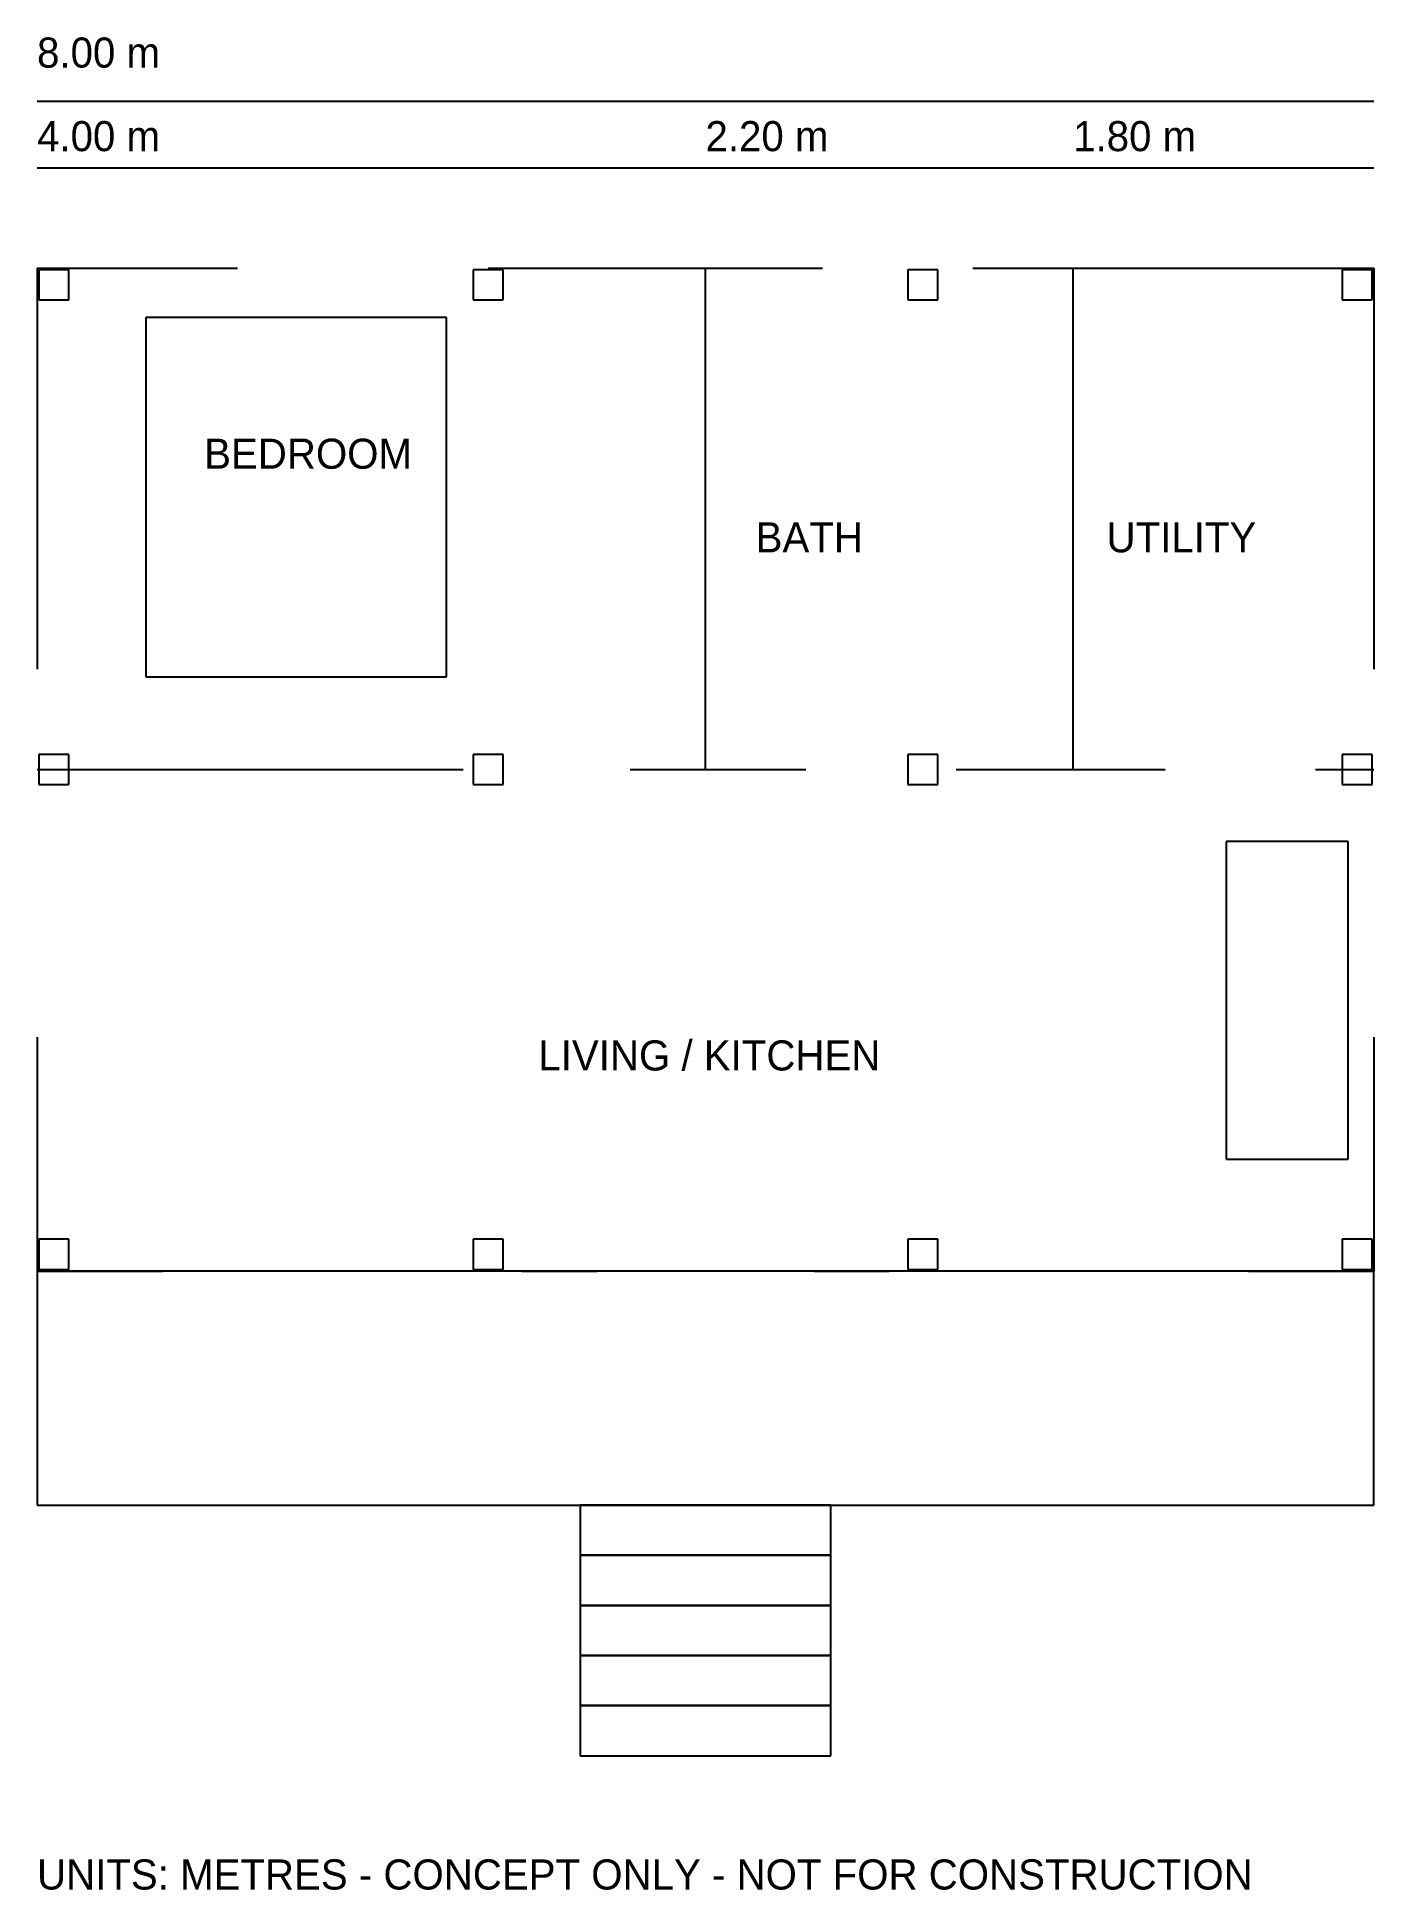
# Model space of a CAD drawing. Extents: x -4 to 4, y -6.7 to 4.4.
import ezdxf

# ---------------------------------------------------------------- set-up
doc = ezdxf.new("R2010")
doc.units = 0

msp = doc.modelspace()

# ---------------------------------------------------------------- linework, layer by layer
at = {"layer": 'COLUMN'}
for p, q in [((-3.81, 2.99), (-3.99, 2.99)), ((-3.99, 2.99), (-3.99, 2.81)), ((-3.81, 2.81), (-3.81, 2.99)), ((-1.21, 2.99), (-1.39, 2.99)), ((-1.39, 2.99), (-1.39, 2.81)), ((-1.21, 2.81), (-1.21, 2.99)), ((1.39, 2.99), (1.21, 2.99)), ((1.21, 2.99), (1.21, 2.81)), ((1.39, 2.81), (1.39, 2.99)), ((3.99, 2.99), (3.81, 2.99)), ((3.81, 2.99), (3.81, 2.81)), ((3.99, 2.81), (3.99, 2.99)), ((-3.99, 2.81), (-3.81, 2.81)), ((-1.39, 2.81), (-1.21, 2.81)), ((1.21, 2.81), (1.39, 2.81)), ((3.81, 2.81), (3.99, 2.81)), ((-3.81, 0.09), (-3.99, 0.09)), ((-3.99, 0.09), (-3.99, -0.09)), ((-3.81, -0.09), (-3.81, 0.09)), ((-1.21, 0.09), (-1.39, 0.09)), ((-1.39, 0.09), (-1.39, -0.09)), ((-1.21, -0.09), (-1.21, 0.09)), ((1.39, 0.09), (1.21, 0.09)), ((1.21, 0.09), (1.21, -0.09)), ((1.39, -0.09), (1.39, 0.09)), ((3.99, 0.09), (3.81, 0.09)), ((3.81, 0.09), (3.81, -0.09)), ((3.99, -0.09), (3.99, 0.09)), ((-3.99, -0.09), (-3.81, -0.09)), ((-1.39, -0.09), (-1.21, -0.09)), ((1.21, -0.09), (1.39, -0.09)), ((3.81, -0.09), (3.99, -0.09)), ((-3.81, -2.81), (-3.99, -2.81)), ((-3.99, -2.81), (-3.99, -2.99)), ((-3.81, -2.99), (-3.81, -2.81)), ((-1.21, -2.81), (-1.39, -2.81)), ((-1.39, -2.81), (-1.39, -2.99)), ((-1.21, -2.99), (-1.21, -2.81)), ((1.39, -2.81), (1.21, -2.81)), ((1.21, -2.81), (1.21, -2.99)), ((1.39, -2.99), (1.39, -2.81)), ((3.99, -2.81), (3.81, -2.81)), ((3.81, -2.81), (3.81, -2.99)), ((3.99, -2.99), (3.99, -2.81)), ((-3.99, -2.99), (-3.81, -2.99)), ((-1.39, -2.99), (-1.21, -2.99)), ((1.21, -2.99), (1.39, -2.99)), ((3.81, -2.99), (3.99, -2.99))]:
    msp.add_line(p, q, dxfattribs=at)
at = {"layer": 'DIMENSION'}
for p, q in [((-4, 4), (4, 4)), ((-4, 3.6), (0, 3.6)), ((0, 3.6), (2.2, 3.6)), ((2.2, 3.6), (4, 3.6))]:
    msp.add_line(p, q, dxfattribs=at)
at = {"layer": 'FURNITURE'}
for p, q in [((-1.55, 2.705), (-3.35, 2.705)), ((-3.35, 2.705), (-3.35, 0.555)), ((-1.55, 0.555), (-1.55, 2.705)), ((-3.35, 0.555), (-1.55, 0.555)), ((3.845, -0.43), (3.115, -0.43)), ((3.115, -0.43), (3.115, -2.33)), ((3.845, -2.33), (3.845, -0.43)), ((3.115, -2.33), (3.845, -2.33))]:
    msp.add_line(p, q, dxfattribs=at)
at = {"layer": 'PARTITION'}
for p, q in [((0, 0), (0, 3)), ((2.2, 0), (2.2, 3)), ((-4, 0), (-1.45, 0)), ((-0.45, 0), (0.6, 0)), ((1.5, 0), (2.75, 0)), ((3.65, 0), (4, 0))]:
    msp.add_line(p, q, dxfattribs=at)
at = {"layer": 'PORCH'}
for p, q in [((4, -3), (-4, -3)), ((-4, -3), (-4, -4.4)), ((4, -4.4), (4, -3)), ((-4, -4.4), (4, -4.4))]:
    msp.add_line(p, q, dxfattribs=at)
at = {"layer": 'STAIR'}
for p, q in [((0.75, -4.4), (-0.75, -4.4)), ((-0.75, -4.4), (-0.75, -4.7)), ((0.75, -4.7), (0.75, -4.4)), ((-0.75, -4.7), (0.75, -4.7)), ((0.75, -4.7), (-0.75, -4.7)), ((-0.75, -4.7), (-0.75, -5)), ((0.75, -5), (0.75, -4.7)), ((-0.75, -5), (0.75, -5)), ((0.75, -5), (-0.75, -5)), ((-0.75, -5), (-0.75, -5.3)), ((0.75, -5.3), (0.75, -5)), ((-0.75, -5.3), (0.75, -5.3)), ((0.75, -5.3), (-0.75, -5.3)), ((-0.75, -5.3), (-0.75, -5.6)), ((0.75, -5.6), (0.75, -5.3)), ((-0.75, -5.6), (0.75, -5.6)), ((0.75, -5.6), (-0.75, -5.6)), ((-0.75, -5.6), (-0.75, -5.9)), ((0.75, -5.9), (0.75, -5.6)), ((-0.75, -5.9), (0.75, -5.9))]:
    msp.add_line(p, q, dxfattribs=at)
at = {"layer": 'WALL'}
for p, q in [((-4, 3), (-2.8, 3)), ((-4, 3), (-4, 0.6)), ((-1.3, 3), (0.7, 3)), ((1.6, 3), (4, 3)), ((4, 3), (4, 0.6)), ((-4, -1.6), (-4, -3)), ((4, -1.6), (4, -3)), ((-4, -3), (-3.25, -3)), ((-1.1, -3), (-0.65, -3)), ((0.65, -3), (1.1, -3)), ((3.25, -3), (4, -3))]:
    msp.add_line(p, q, dxfattribs=at)

# ---------------------------------------------------------------- texts
at = {"layer": 'ANNOTATION'}
for s, p in [('8.00 m', (-4, 4.2)), ('4.00 m', (-4, 3.7)), ('2.20 m', (0, 3.7)), ('1.80 m', (2.2, 3.7)), ('BEDROOM', (-3, 1.8)), ('BATH', (0.3, 1.3)), ('UTILITY', (2.4, 1.3)), ('LIVING / KITCHEN', (-1, -1.8)), ('UNITS: METRES - CONCEPT ONLY - NOT FOR CONSTRUCTION', (-4, -6.7))]:
    msp.add_text(s, height=0.18, dxfattribs=at).set_placement(p)

doc.saveas('drawing.dxf')
